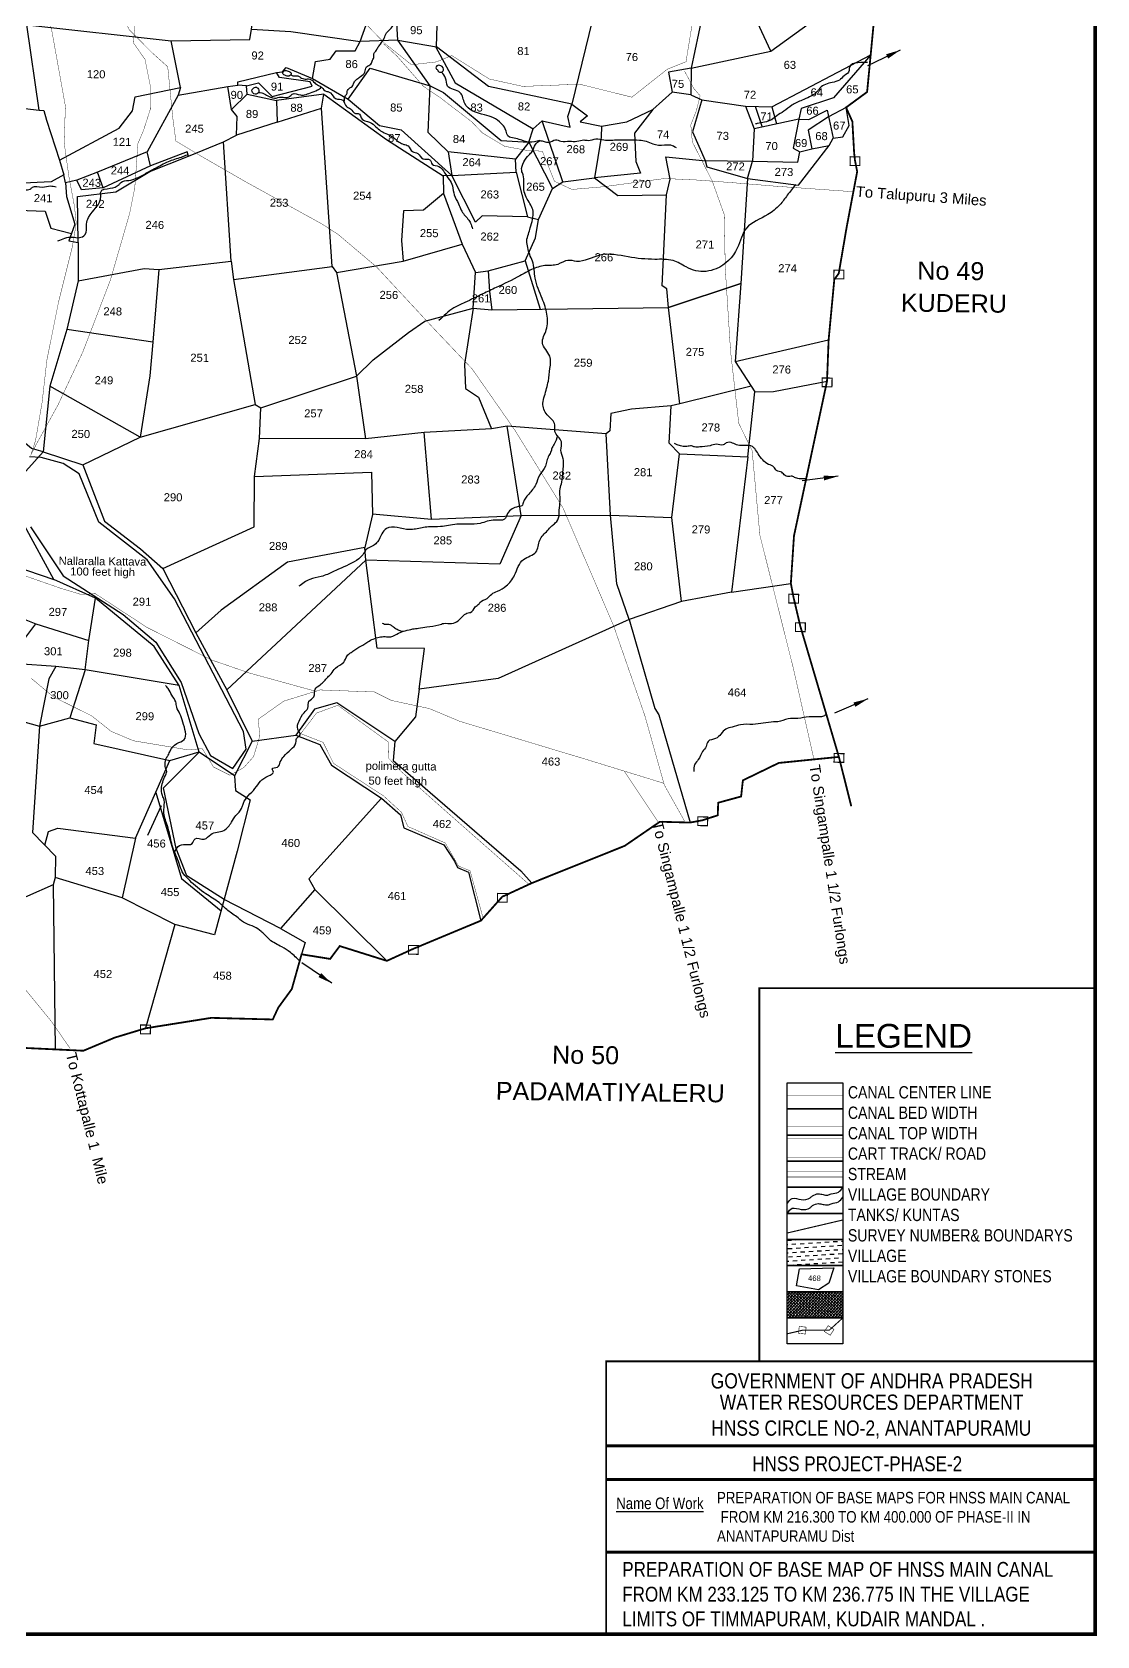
# Model space of a CAD drawing. Header units: feet. Extents: x 750329 to 765877, y 1623833 to 1630891.
# Drawn here: x 756297 to 759222, y 1623833 to 1628241 of the extents above; entities that cross this region are included whole.
import ezdxf
from ezdxf.enums import TextEntityAlignment as Align

# ---------------------------------------------------------------- set-up
doc = ezdxf.new("R2010")
doc.units = ezdxf.units.FT
doc.header["$LTSCALE"] = 15
doc.header["$MEASUREMENT"] = 0
doc.linetypes.add('ACAD_ISO02W100', pattern=[15, 12, -3])
doc.linetypes.add('HIDDEN2', pattern=[0.1875, 0.125, -0.0625])
for name, color, linetype in [('CANAL1', 7, 'Continuous'), ('CSMark', 72, 'Continuous'), ('FRAME 025', 7, 'Continuous'), ('Hills', 17, 'Continuous'), ('PAPER SIZE', 10, 'Continuous'), ('PLOT', 7, 'Continuous'), ('PLOT NO', 7, 'Continuous'), ('ROADS', 6, 'Continuous'), ('TABLE', 7, 'Continuous'), ('tank', 4, 'Continuous'), ('TANKS-STREAM', 4, 'Continuous'), ('TITLEBLOCK', 7, 'Continuous'), ('VILLAGE', 30, 'Continuous'), ('VILLAGE STONES', 240, 'Continuous')]:
    doc.layers.add(name, color=color, linetype=linetype)
doc.layers.add('VILLAGE BOUNDRY', color=5, linetype='HIDDEN2', lineweight=100)
doc.styles.add('A', font='arial.ttf')
doc.styles.add('ARIALN', font='ARIALN.TTF')
doc.styles.get("Standard").update_dxf_attribs({"font": 'arial.ttf'})
doc.linetypes.add('DOTS', pattern='A,1e-06,-3,["●",Standard,S=3,R=0,X=-1.25,Y=-1.25],-3', length=6.000001)
doc.dimstyles.get("Standard").update_dxf_attribs({"dimtxt": 0.18, "dimasz": 40, "dimexe": 0.18, "dimexo": 0.0625, "dimgap": 0.09, "dimtad": 0, "dimtih": 1, "dimtoh": 1, "dimdec": 4, "dimzin": 0, "dimdsep": 46, "dimtxsty": 'Standard', "dimcen": 0.09, "dimadec": 0, "dimazin": 0, "dimtfac": 1, "dimtdec": 4, "dimtofl": 0, "dimtmove": 0, "dimatfit": 3, "dimfxl": 1, "dimtolj": 1, "dimtzin": 0, "dimarcsym": 0})

msp = doc.modelspace()

# ---------------------------------------------------------------- hatches: boundary and pattern name
at = {"layer": 'tank'}
h = msp.add_hatch(dxfattribs=at)
h.set_pattern_fill('DASH', color=256, scale=91.128815, angle=3.5405, style=0)
h.set_pattern_definition([(3.5405362, (178408.843, 352073.971), (10.6659063, 12.07281434), [11.39110186, -11.39110186])])
h.paths.add_polyline_path([(758371, 1624922.8), (758524.1, 1624922.8), (758524.1, 1624851.1), (758371, 1624851.1)])
at = {"layer": 'VILLAGE', "linetype": 'Continuous'}
h = msp.add_hatch(dxfattribs=at)
h.set_pattern_fill('SACNCR', color=256, scale=61.208172, angle=1.5303, style=0)
h.set_pattern_definition([(46.53031993, (178408.8435, 352073.9706), (-4.164480836, 3.947758513), []), (46.53031993, (178412.8996, 352074.079), (-4.164480836, 3.947758513), [0, -5.738266106])])
h.paths.add_polyline_path([(758371, 1624779.3), (758524.1, 1624779.3), (758524.1, 1624707.6), (758371, 1624707.6)])

# ---------------------------------------------------------------- linework, layer by layer
at = {"layer": 'CANAL1', "color": 1, "linetype": 'HIDDEN2', "ltscale": 100, "const_width": 0.75}
msp.add_lwpolyline([(758371, 1625317.4), (758524.1, 1625317.4)], dxfattribs=at)
at = {"layer": 'CANAL1', "color": 5, "ltscale": 100, "const_width": 0.75}
for points in [[(758524.1, 1625256.9), (758371, 1625256.9)], [(758524.1, 1625234.4), (758371, 1625234.4)]]:
    msp.add_lwpolyline(points, dxfattribs=at)
at = {"layer": 'CANAL1', "color": 1, "ltscale": 100, "const_width": 0.75}
for points in [[(758524.1, 1625200.2), (758371, 1625200.2)], [(758524.1, 1625147.7), (758371, 1625147.7)]]:
    msp.add_lwpolyline(points, dxfattribs=at)
at = {"layer": 'CSMark', "color": 5, "const_width": 5}
msp.add_lwpolyline([(759216.9, 1624587.9), (758294.4, 1624587.9), (758294.4, 1625613.5), (759216.9, 1625613.5)], close=True, dxfattribs=at)
at = {"layer": 'FRAME 025', "lineweight": -3, "const_width": 8.16}
for points in [[(757873.4, 1624356.2), (759216.9, 1624356.2)], [(757873.4, 1624263.5), (759216.9, 1624263.5)], [(757873.4, 1624063.8), (759216.9, 1624063.8)]]:
    msp.add_lwpolyline(points, dxfattribs=at)
at = {"layer": 'Hills', "linetype": 'Continuous'}
for points in [[(756754.9, 1626313.6), (756787, 1626253.2), (756848, 1626217.1), (756884.9, 1626270.4), (756877.8, 1626318.7), (756687.9, 1626684), (756612.7, 1626790.9), (756480.4, 1626894.7), (756426, 1627027.3), (756381.9, 1627055.3), (756321.3, 1627071.8), (756289.5, 1627074)], [(756292.2, 1626881.2), (756381.8, 1626746.5), (756546.5, 1626640.7), (756637, 1626564.9), (756706.3, 1626453.9), (756754.9, 1626313.6)]]:
    msp.add_lwpolyline(points, dxfattribs=at)
at = {"layer": 'Hills', "color": 5, "linetype": 'Continuous', "const_width": 5}
msp.add_lwpolyline([(759216.9, 1623838.4), (757873.7, 1623838.4), (757873.7, 1624587.9), (759216.9, 1624587.9)], close=True, dxfattribs=at)
at = {"layer": 'PAPER SIZE', "color": 5, "const_width": 10}
msp.add_lwpolyline([(750333.9, 1630886.3), (759216.9, 1630886.3), (759216.9, 1623838.4), (750333.9, 1623838.4)], close=True, dxfattribs=at)
at = {"layer": 'PLOT'}
for points in [[(758107.3, 1628142.6), (758326.5, 1628189.1), (758228.3, 1628400.8)], [(758326.5, 1628189.1), (758471.5, 1628293.9), (758477.4, 1628427.1)], [(756899.1, 1628249), (757007.9, 1628243), (757197.8, 1628215.5), (757251.3, 1628363.6)], [(758157.4, 1628381.4), (758107.3, 1628142.6), (758044.6, 1628131), (758054.7, 1628076), (758002.1, 1628028.9)], [(755831.5, 1628083.9), (756316.3, 1628026.6), (756281.9, 1628261.5), (756166.9, 1628282.4), (756048.9, 1628300.6), (755852.5, 1628338)], [(756281.9, 1628261.5), (756678.6, 1628217.2), (756894.4, 1628220.8), (756899.1, 1628249), (756911.2, 1628335.5)], [(757301.4, 1628219), (757296.3, 1628312.3)], [(757844.5, 1628309.7), (757779.6, 1628042.9)], [(757301.4, 1628219), (757408, 1628201), (757409.9, 1628260.8)], [(756372, 1627889.6), (756535.6, 1627977.3), (756572.7, 1628025.1), (756579.7, 1628063.1), (756704.2, 1628088.8), (756678.6, 1628217.2)], [(756697.6, 1628067.6), (756834.7, 1628091.7), (756862.1, 1628095.1), (756861.6, 1628104.4), (756968.2, 1628130.3), (756984.2, 1628131.8), (756994.8, 1628144.1), (757067.3, 1628113.9), (757075.4, 1628160.9), (757115.8, 1628166.9), (757132, 1628189.6), (757184.1, 1628190), (757197.8, 1628215.5)], [(757165.3, 1628057.4), (757225.8, 1628141.9), (757390.6, 1628093.4), (757301.4, 1628219), (757197.8, 1628215.5)], [(757405.2, 1628201.5), (757459, 1628101.5), (757673.1, 1627975.6), (757698, 1627997.6), (757774.4, 1627979.9), (757768.4, 1628009.8), (757779.6, 1628042.9), (757550.5, 1628091.4), (757408, 1628201)], [(758256.6, 1628038.1), (758328.8, 1628036), (758600.4, 1628178.7)], [(758600.4, 1628178.7), (758600.4, 1628178.7), (758498.4, 1628060.6), (758409.5, 1628031.1), (758403.3, 1628001.7), (758280.6, 1627975.8)], [(756885.4, 1628093.5), (756918.5, 1628101.8), (756956.3, 1628064.3), (757066.4, 1628092.8), (757060.2, 1628104.8), (756976.7, 1628117), (756968.2, 1628130.3)], [(758107.3, 1628142.6), (758106.5, 1628069.3), (758054.7, 1628076)], [(756704.2, 1628088.8), (756697.6, 1628067.6), (756612.5, 1627912.2), (756476.4, 1627856.6), (756419.7, 1627834.6), (756388.8, 1627826.7), (756384.1, 1627849)], [(756726.4, 1627900.4), (756822.6, 1627939.4), (756858.5, 1627958.2), (756860, 1628009.4), (756844.1, 1628028.7), (756834.7, 1628091.7)], [(756844.1, 1628028.7), (756887.3, 1628071.2), (756885.4, 1628093.5), (756862.1, 1628095.1)], [(757067.3, 1628113.9), (757165.3, 1628057.4), (757250.7, 1627984.8), (757310.8, 1627973.1), (757449.6, 1627847.2), (757426, 1627846.7)], [(757661.7, 1627938.8), (757625, 1627892.5), (757439.3, 1627912.6), (757384.6, 1627965.4), (757390.6, 1628093.4)], [(757390.6, 1628093.4), (757426.9, 1628075.4), (757585.5, 1627943.8), (757661.7, 1627938.8), (757673.1, 1627975.6)], [(756843.5, 1627611.7), (756850.2, 1627561.4), (757121.4, 1627596.8), (757091.4, 1628032.4)], [(756887.3, 1628071.2), (756968.2, 1628053.2), (756969.9, 1627993.7), (756858.5, 1627958.2)], [(756969.9, 1627993.7), (757091.4, 1628032.4), (757097.9, 1628071.2), (756968.2, 1628053.2)], [(757097.9, 1628071.2), (757269.9, 1627946.4), (757426, 1627846.7), (757427.2, 1627797.6), (757478.6, 1627658.8), (757515.2, 1627580.6), (757549.2, 1627585.6), (757651.1, 1627612.9), (757679.3, 1627675.5), (757688.3, 1627726.6), (757726.6, 1627811.8), (757754.4, 1627829.6), (757841.8, 1627840.9), (757905.6, 1627792.7), (758039.3, 1627793.7), (758049.9, 1627837.5), (758037.9, 1627898.5), (758138.8, 1627888.3), (758275.8, 1627886.5), (758400.1, 1627884.3), (758405.5, 1627911.9), (758438.8, 1627920.5), (758486.2, 1627929.6), (758497.7, 1627949.6), (758524.1, 1627953.2), (758541.6, 1627984.7), (758532.8, 1628034.3)], [(757779.6, 1628042.9), (757822.4, 1628011.6), (757802.2, 1627994.9), (757860.7, 1627982.4), (757930.3, 1627994.9), (758002.1, 1628028.9), (757951.7, 1627964), (757955.1, 1627885.3), (757967.8, 1627853.8), (757841.8, 1627840.9)], [(758106.5, 1628069.3), (758136.8, 1628055), (758111.3, 1627967.1), (758145.5, 1627888.2)], [(758136.8, 1628055), (758256.6, 1628038.1), (758280.6, 1627975.8), (758275.8, 1627886.5)], [(758283.1, 1628037.4), (758302.2, 1627980.3)], [(758328.8, 1628036), (758341.9, 1627988.8)], [(758532.8, 1628034.3), (758484.8, 1628008.6), (758428.8, 1627971.5), (758438.5, 1627920.5)], [(756316.3, 1628026.6), (756329.2, 1628026.1), (756336.5, 1627999), (756372, 1627889.6), (756384.1, 1627849), (756348.8, 1627829.9), (756253.6, 1627825.7), (756244.7, 1627853.5), (755850.3, 1627829.8)], [(757754.4, 1627829.6), (757698, 1627997.6)], [(758403.3, 1628001.7), (758387, 1627922), (758405.5, 1627911.9)], [(758403.3, 1628001.7), (758430.5, 1628001.2), (758480.9, 1628026.5), (758497.7, 1627949.6)], [(757860.7, 1627982.4), (757860.2, 1627953), (757841.8, 1627840.9)], [(756423.5, 1627663.3), (756421.5, 1627789.8), (756526.8, 1627802.4), (756619.9, 1627858.1), (756726.4, 1627900.4), (756722.5, 1627912.1), (756622.1, 1627873.8), (756612.5, 1627912.2)], [(756423.4, 1627557.4), (756604.7, 1627591.6), (756645.1, 1627588.5), (756843.5, 1627611.7), (756822.6, 1627939.4)], [(757439.3, 1627912.6), (757449.6, 1627847.2), (757626.4, 1627856.1), (757625, 1627892.5)], [(757661.7, 1627938.8), (757726.6, 1627811.8)], [(758262.2, 1627839.2), (758401.7, 1627821.1), (758486.2, 1627929.6)], [(756622.1, 1627873.8), (756491.6, 1627813.2), (756476.4, 1627856.6)], [(757626.4, 1627856.1), (757657.9, 1627733.3), (757532.7, 1627736.1), (757515.2, 1627718.8), (757449.6, 1627847.2)], [(758145.5, 1627888.2), (758150.4, 1627871.3), (758262.3, 1627839.1), (758275.8, 1627886.5)], [(756388.8, 1627826.7), (756391, 1627789.4), (756413.9, 1627713.2), (756404.5, 1627688.1)], [(756491.6, 1627813.2), (756432.7, 1627808.3), (756419.7, 1627834.6)], [(758262.3, 1627839.1), (758243.3, 1627550.7), (758228.4, 1627336.4), (758484.9, 1627396)], [(757427.2, 1627797.6), (757372, 1627752), (757316.9, 1627750), (757311.7, 1627668.2), (757316.2, 1627612.1)], [(758243.3, 1627550.7), (758045.4, 1627484.1), (758040.1, 1627536), (758028, 1627544.1), (758039.3, 1627793.7)], [(756258.5, 1627752), (756332.6, 1627749.1), (756348.1, 1627702.3), (756404.5, 1627688.1), (756397.3, 1627668.1), (756423.5, 1627663.3), (756423.4, 1627557.4), (756392.2, 1627424.3), (756345.2, 1627268.3), (756327.4, 1627087.4)], [(757657.9, 1627733.3), (757688.3, 1627726.6)], [(755186.2, 1627484.9), (755212.6, 1627466.9), (755254.8, 1627493.2), (755542.2, 1627394), (755588, 1627402.4), (755690.9, 1627323.7), (755873.9, 1627230.3), (756054.3, 1627071.6), (756223.7, 1626972.4), (756327.4, 1627087.4), (756295.5, 1627097), (756099, 1627259), (755823, 1627453.7), (755488.9, 1627538), (755351.8, 1627641)], [(757121.4, 1627596.8), (757133.1, 1627580.9), (757316.2, 1627612.1), (757478.6, 1627658.8)], [(757651.1, 1627612.9), (757692.3, 1627479.9)], [(756645.1, 1627588.5), (756628.3, 1627388.8), (756620.2, 1627296.7), (756593.4, 1627128.1), (756345.2, 1627268.3)], [(756436.4, 1627052.2), (756593.4, 1627128.1), (756909.7, 1627218.3), (756924.9, 1627208.8), (757188.1, 1627295.7), (757233.8, 1627340.7), (757331.1, 1627415.7), (757375.3, 1627446.9), (757508, 1627483), (757515.2, 1627580.6)], [(756850.2, 1627561.4), (756909.7, 1627218.3)], [(757133.1, 1627580.9), (757188.1, 1627295.7)], [(757549.2, 1627585.6), (757553.6, 1627528.5), (757559.6, 1627478.3)], [(758272.3, 1627268.6), (758076.4, 1627219.5), (758045.4, 1627484.1), (758243.3, 1627550.7)], [(757508, 1627483), (757485, 1627329), (757487.3, 1627261.5), (757522.9, 1627237.6), (757558.4, 1627151.4)], [(757508, 1627483), (757559.6, 1627478.3), (758045.4, 1627484.1)], [(756628.3, 1627388.8), (756392.2, 1627424.3)], [(758228.4, 1627336.4), (758272.3, 1627268.6), (758281.8, 1627252.9), (758333.7, 1627253.4), (758480.4, 1627281.6)], [(757188.1, 1627295.7), (757212.8, 1627123.8)], [(758075.6, 1627082.5), (758263.2, 1627074.1), (758281.8, 1627252.9)], [(758076.4, 1627219.5), (758051.9, 1627214), (757943.2, 1627204.9), (757886.2, 1627193.3), (757883.6, 1627145.5), (757874, 1627137.5), (757602.1, 1627158.5), (757558.4, 1627151.4), (757373.8, 1627140.7), (757212.8, 1627123.8), (756921.7, 1627124.8), (756924.9, 1627208.8)], [(757885.3, 1626913.6), (758054.1, 1626907.6), (758075.6, 1627082.5), (758046.5, 1627111.8), (758051.9, 1627214)], [(757394.2, 1626902.7), (757640.2, 1626913.1), (757602.1, 1627158.5)], [(756656, 1626766.8), (756906.9, 1626881.7), (756907.5, 1627020.4), (756921.7, 1627124.8)], [(757231.8, 1626916.9), (757394.2, 1626902.7), (757373.8, 1627140.7)], [(757640.2, 1626913.1), (757885.3, 1626913.6), (757874, 1627137.5)], [(756327.4, 1627087.4), (756436.4, 1627052.2), (756495.9, 1626897.4), (756594.2, 1626821.4), (756656, 1626766.8), (756746.4, 1626590.4), (756831.3, 1626434), (756901.5, 1626292.5), (756852.8, 1626197.7), (756755.5, 1626262.7), (756700.8, 1626445.8), (756632.4, 1626553), (756470.6, 1626686), (756356.4, 1626737.1), (756276.3, 1626883.5), (756200.9, 1626891.8), (756223.7, 1626972.4)], [(758263.2, 1627074.1), (758218.1, 1626701.8), (758381.1, 1626726.1)], [(756907.5, 1627020.4), (757229.2, 1627032), (757231.6, 1626915.9), (757210.8, 1626824.6), (756998.4, 1626784.2), (756816.4, 1626652.7), (756746.4, 1626590.4)], [(757640.2, 1626913.1), (757581.9, 1626778.6), (757213.6, 1626790.3), (757210.8, 1626824.6)], [(758080.9, 1626676.2), (757936.9, 1626627), (757903.4, 1626724.7), (757885.3, 1626913.6)], [(758218.1, 1626701.8), (758080.9, 1626676.2), (758054.1, 1626907.6)], [(756068.6, 1626713.2), (756220.7, 1626725.5), (756243, 1626774), (756284, 1626761.8), (756356.4, 1626737.1)], [(757213.6, 1626790.3), (756831.3, 1626434)], [(757936.9, 1626627), (757576.6, 1626465), (757360.3, 1626435.7), (757375, 1626547), (757244.6, 1626548.6), (757213.6, 1626790.3)], [(756242.9, 1626716.3), (756246.7, 1626668.1), (756265.8, 1626631.4), (756307.1, 1626614.6), (756452.6, 1626569.3), (756470.6, 1626686)], [(757936.9, 1626627), (758007.2, 1626382.6), (758018.8, 1626364.7), (758104.2, 1626068.8)], [(756442.6, 1626488.8), (756362, 1626498), (756256.8, 1626505.1), (756266, 1626560.5), (756307.1, 1626614.6)], [(756700.8, 1626445.8), (756442.6, 1626488.8), (756452.6, 1626569.3)], [(756362, 1626498), (756342.3, 1626463.8), (756316.6, 1626333.6)], [(756442.6, 1626488.8), (756400.6, 1626356.4)], [(757360.3, 1626435.7), (757349.5, 1626359.4), (757292.9, 1626291.4), (757133.8, 1626397.6), (757072.9, 1626380.1), (757021.4, 1626308.6)], [(756152.7, 1626400.1), (756151.4, 1626369.4), (756191.8, 1626368.4), (756316.6, 1626333.6), (756400.6, 1626356.4), (756472.7, 1626337.2), (756466.6, 1626285.9), (756675.1, 1626239.5), (756755.3, 1626263.5)], [(756316.6, 1626333.6), (756297.6, 1626041.9), (756361, 1625976.6), (756360.4, 1625918.1), (756354.2, 1625897.3), (756360, 1625445.4)], [(756901.5, 1626292.5), (757021.4, 1626308.6), (757086.9, 1626283.2), (757119.3, 1626226.4), (757256.1, 1626135.8), (757309.1, 1626090), (757318.1, 1626053.9), (757428.2, 1626008), (757456.8, 1625962.9), (757464.9, 1625944.9), (757495.2, 1625932.9), (757529.6, 1625799.2)], [(757292.9, 1626291.4), (757288.8, 1626239.4), (757532.5, 1626028.9), (757639.4, 1625936.5), (757669.5, 1625902.5)], [(756581.2, 1626026.4), (756675.1, 1626239.5)], [(756979.1, 1625777.3), (756824.3, 1625857.4), (756721.8, 1625922.5), (756692.5, 1625997.1), (756657.7, 1626164.1), (756755.5, 1626262.7)], [(756852.8, 1626197.7), (756855.5, 1626157.4), (756896, 1626130.9), (756860.1, 1625990.3), (756798.2, 1625760.3), (756688.9, 1625788.8), (756544.1, 1625862.3), (756360.4, 1625918.1)], [(756636.3, 1626151.5), (756706.9, 1625915), (756816, 1625826.6)], [(756614.6, 1626034), (756652.2, 1626115.7)], [(757256.1, 1626135.8), (757057, 1625913.9), (757073.5, 1625885.1), (757271.3, 1625688.7)], [(756332, 1626006.4), (756341.9, 1626044.1), (756367.6, 1626053.6), (756581.2, 1626026.4), (756544.1, 1625862.3)], [(756354.2, 1625897.3), (756071.6, 1625772.9), (755929.6, 1625736), (755829.9, 1625672.5), (755646.7, 1625570.6)], [(757073.5, 1625885.1), (756979.1, 1625777.3), (757046.4, 1625739), (757036.9, 1625706.7)], [(756688.9, 1625788.8), (756608, 1625503.3)]]:
    msp.add_lwpolyline(points, dxfattribs=at)
at = {"layer": 'PLOT NO'}
for points in [[(758371, 1625353.3), (758524.1, 1625353.3), (758524.1, 1625281.6), (758371, 1625281.6)], [(758371, 1625281.6), (758524.1, 1625281.6), (758524.1, 1625209.8), (758371, 1625209.8)], [(758371, 1625209.8), (758524.1, 1625209.8), (758524.1, 1625138.1), (758371, 1625138.1)], [(758371, 1625138.1), (758524.1, 1625138.1), (758524.1, 1625066.3), (758371, 1625066.3)], [(758371, 1625066.3), (758524.1, 1625066.3), (758524.1, 1624994.6), (758371, 1624994.6)], [(758371, 1624994.6), (758524.1, 1624994.6), (758524.1, 1624922.8), (758371, 1624922.8)], [(758371, 1624922.8), (758524.1, 1624922.8), (758524.1, 1624851.1), (758371, 1624851.1)], [(758371, 1624851.1), (758524.1, 1624851.1), (758524.1, 1624779.3), (758371, 1624779.3)], [(758371, 1624779.3), (758524.1, 1624779.3), (758524.1, 1624707.6), (758371, 1624707.6)], [(758371, 1624707.6), (758524.1, 1624707.6), (758524.1, 1624635.8), (758371, 1624635.8)]]:
    msp.add_lwpolyline(points, close=True, dxfattribs=at)
msp.add_lwpolyline([(758396.7, 1624795.3), (758404.5, 1624842.6), (758499, 1624844.7), (758485.3, 1624803.3), (758456.8, 1624784.3), (758396.7, 1624795.3)], dxfattribs=at)
at = {"layer": 'PLOT NO', "color": 4}
for points in [[(758371, 1625021.9), (758385.1, 1625035.4), (758409.7, 1625032.6), (758433.7, 1625037.2), (758440.7, 1625042.9), (758456.9, 1625048.4), (758469.7, 1625046.3), (758482.3, 1625045), (758491.8, 1625048), (758511.6, 1625053.3), (758524.1, 1625066.3)], [(758371, 1624995.1), (758385.1, 1625008.6), (758409.7, 1625005.7), (758433.7, 1625010.3), (758440.7, 1625016), (758456.9, 1625021.5), (758469.7, 1625019.4), (758482.3, 1625018.1), (758491.8, 1625021.1), (758511.6, 1625026.5), (758524.1, 1625039.5)]]:
    msp.add_spline(points, degree=3, dxfattribs=at)
at = {"layer": 'ROADS', "linetype": 'HIDDEN2', "ltscale": 10, "const_width": 1}
for points in [[(756451.5, 1628495), (756563.3, 1628248.1), (756626.9, 1628184.1), (756669.3, 1628146.1), (756683.1, 1628005.8), (756691.7, 1627942), (756756.7, 1627902.9), (756881, 1627831.3), (757094.3, 1627713.2), (757137, 1627685.6), (757242.7, 1627596.2), (757401.7, 1627425), (757505.6, 1627315.6), (757623.4, 1627146.6), (757755.4, 1626933.1), (757893.1, 1626612.5), (757979.8, 1626363.3), (758033.5, 1626172.1), (758090.8, 1626069.8)], [(757205.9, 1628271.7), (757265.6, 1628210.2), (757339, 1628151.6), (757407.3, 1628159.5), (757449.5, 1628176.9), (757552.7, 1628112.5), (757644.9, 1628092.1), (757800.9, 1628098.2), (757944.4, 1628062.5), (758041.6, 1628139.3), (758093.1, 1628160), (758124.2, 1628350.2)], [(756401.4, 1625447.5), (756350.3, 1625521.6), (756234.9, 1625662.8), (756148.8, 1625742.9), (756073.8, 1625854.7), (756035, 1625919.2), (756023.7, 1626133.2), (756032.9, 1626307.1), (756022.3, 1626364.7), (755987.1, 1626447.8), (755989, 1626506.3), (755988.9, 1626556), (756017.2, 1626612.1), (756032.5, 1626629)], [(758032.1, 1626176.8), (757818.9, 1626242.5), (757471.4, 1626347.2), (757388.1, 1626382.1), (757283.3, 1626404.6), (757237.1, 1626427.7), (757087.7, 1626433.4), (756987.9, 1626402.5), (756918.2, 1626353.1), (756922, 1626305.9), (756905.1, 1626250.2), (756878.6, 1626220.3), (756840.3, 1626199), (756795.1, 1626221.6), (756764.4, 1626271.8), (756725.7, 1626268.5), (756575.1, 1626293.6), (756513.8, 1626319.6), (756460.3, 1626362.2), (756355, 1626414.4), (756294.4, 1626465.2)], [(757924.1, 1626209.5), (758017.9, 1626068.8)], [(758371, 1625109.7), (758524.1, 1625109.7)]]:
    msp.add_lwpolyline(points, dxfattribs=at)
at = {"layer": 'ROADS', "linetype": 'DOTS', "ltscale": 0.3, "const_width": 1}
for points in [[(756323.6, 1628369.9), (756351.5, 1628241.5), (756388.2, 1628037.6), (756384.7, 1627938.1), (756397.8, 1627844.3), (756413, 1627762.9), (756418, 1627716.5), (756407.6, 1627652.7), (756369.4, 1627500), (756337.3, 1627339.7), (756324.2, 1627223.6), (756306.3, 1627119.5), (756293.5, 1627079.5), (756306.7, 1627105.6), (756367.8, 1627216.6), (756436, 1627362.1), (756511.6, 1627559.4), (756564.6, 1627742.5), (756578.8, 1627813.9), (756587.5, 1627935.4), (756602.4, 1627969.9), (756621.5, 1628029.5), (756622.2, 1628089.6), (756606.9, 1628166.3), (756575.5, 1628211.3), (756578.9, 1628270.2)], [(758552.2, 1627802.7), (758338.8, 1627817.9), (758226.3, 1627827.1), (758121.7, 1627834.9), (758034.7, 1627839), (757866.7, 1627816.4), (757779.6, 1627808.9), (757731.7, 1627831.3), (757698.5, 1627914), (757655.3, 1627916.4), (757595.2, 1627927.4), (757534.1, 1627963.9), (757504, 1627995.3), (757415.6, 1628062.8), (757371.5, 1628092.5), (757299.3, 1628175.1), (757262.6, 1628209)], [(758444.6, 1626242.3), (758387.4, 1626495.1), (758296.1, 1626858.2), (758274.7, 1627091), (758238, 1627166), (758215.5, 1627363.5), (758200.9, 1627592.3), (758198.2, 1627739.8), (758164.9, 1627832.5), (758110.5, 1627939.3), (758106.2, 1627986.2), (758121.7, 1628025.9), (758131.9, 1628066.2), (758114.6, 1628086.3), (758089.1, 1628134.2)], [(756044, 1626734.5), (756065.4, 1626744.9), (756160.1, 1626756.4), (756251.7, 1626755.9), (756375.8, 1626712.5), (756428.2, 1626696.7), (756472.7, 1626697.2)], [(757077.3, 1626429.3), (756894.8, 1626479.5), (756789.2, 1626515.9), (756612, 1626605.4), (756468.5, 1626699.2)], [(757661.5, 1625899.2), (757432.2, 1626101.1), (757309.7, 1626210.1), (757275.6, 1626246.2), (757274.9, 1626290.5), (757136.5, 1626391.2), (757078.2, 1626369.9), (757034.7, 1626313.2), (757096.2, 1626289.2), (757124.6, 1626231.6), (757262.4, 1626141.9), (757311.5, 1626096.9), (757329, 1626058.1), (757431.8, 1626012.6), (757468.1, 1625949.2), (757499.9, 1625936.4), (757535.1, 1625808)], [(758371, 1625094.7), (758524.1, 1625094.7)]]:
    msp.add_lwpolyline(points, dxfattribs=at)
at = {"layer": 'TANKS-STREAM'}
for points in [[(757154.3, 1628050.4), (757154.7, 1628055.7), (757155.9, 1628063.6), (757158.9, 1628068.3), (757161.3, 1628071.7), (757162.9, 1628080.8), (757167, 1628085.5), (757177.7, 1628095), (757182.2, 1628104.3), (757189.1, 1628111.6), (757199.1, 1628119.4), (757210.7, 1628131.6), (757215.3, 1628145.5), (757227.4, 1628153.3), (757231.7, 1628164.1), (757235.9, 1628173.1), (757235.4, 1628181.9), (757241, 1628189.2), (757246.1, 1628198.2), (757253.9, 1628208.6), (757264, 1628224.9), (757270.1, 1628238.9), (757280.2, 1628249), (757291.2, 1628262.4), (757297.7, 1628268.2), (757305.2, 1628275.4), (757310.6, 1628288.8), (757314.2, 1628295.8), (757318.4, 1628302.8), (757317.7, 1628315.7), (757305.7, 1628324.1), (757299.6, 1628330.6), (757287.4, 1628343.6), (757284.5, 1628347.1), (757276.5, 1628361.3), (757270.2, 1628375.1), (757265.6, 1628389.5), (757265.8, 1628400.4), (757268.3, 1628418.8), (757274.7, 1628437.5), (757271.2, 1628462.2), (757271.4, 1628476.1), (757268.6, 1628487.7), (757266.4, 1628498.6), (757252.9, 1628501.1), (757240, 1628502.5), (757235.1, 1628504.9), (757216.5, 1628499.5), (757205.2, 1628495.7), (757200.6, 1628493.1), (757189, 1628494.2), (757183.8, 1628500.8), (757183.9, 1628510.1), (757181.7, 1628518), (757176.2, 1628531), (757173.4, 1628540.6), (757182.7, 1628546.4), (757201.2, 1628548.2), (757209.8, 1628549.1)], [(756986.4, 1628131.7), (756989.2, 1628134.9), (756994.2, 1628135.8), (756999.8, 1628133.9), (757008.5, 1628128.8), (757008.6, 1628126.1), (757006.4, 1628122.7), (757001.7, 1628120.4), (756997.1, 1628120.4), (756988.4, 1628124.3), (756985.2, 1628127.8), (756986.2, 1628131.4)], [(757007, 1628124.2), (757015.4, 1628121.2), (757027, 1628121), (757033.7, 1628116.9), (757047.1, 1628112.4), (757059.3, 1628112.3), (757073.2, 1628101.6), (757083.4, 1628094.8), (757091.7, 1628089.8), (757106.2, 1628078.1), (757111.3, 1628077.5), (757130.5, 1628058.6), (757150.4, 1628054.5), (757160.1, 1628036.7), (757171.7, 1628030.1), (757184.9, 1628017.9), (757192.3, 1628017.8), (757203.7, 1628001.7), (757218.4, 1627995.5), (757237.7, 1627984.5), (757250.9, 1627972.3), (757264.2, 1627964.8), (757282.3, 1627956.4), (757305.5, 1627938.6), (757317.9, 1627932.9), (757329.6, 1627928.4), (757341.9, 1627912.8), (757356.1, 1627907.9), (757370.6, 1627893), (757389.6, 1627890.7), (757395.5, 1627878.5), (757414, 1627872.3), (757429.8, 1627854.4), (757451.5, 1627818.5), (757456.4, 1627793.9), (757468.3, 1627769.6), (757475.4, 1627752.2), (757494.1, 1627727.4), (757501.3, 1627716.6), (757506.3, 1627700.6)], [(757421.3, 1628130.9), (757427.1, 1628136.7), (757419.8, 1628148.8), (757409, 1628148.5), (757405.6, 1628143.2), (757411.3, 1628136.4), (757412.1, 1628134), (757422.5, 1628131.3)], [(757691.1, 1627943.3), (757662.3, 1627938.6), (757635, 1627946.4), (757616.4, 1627950.8), (757608.1, 1627952.5), (757596.7, 1627975.5), (757585.7, 1627990.1), (757563.8, 1628006.1), (757539.4, 1628013.9), (757485.1, 1628045.3), (757473, 1628074.9), (757437.9, 1628093.2), (757432.7, 1628115), (757421.3, 1628130.9)], [(756900.5, 1628080.1), (756903.6, 1628086.8), (756913.2, 1628089.7), (756919.3, 1628082.4), (756918.5, 1628074.6), (756905.9, 1628071.9), (756900.5, 1628080.2)], [(756919.8, 1628075.5), (756927.4, 1628074.6), (756940.7, 1628068), (756962.8, 1628059.7), (756981.2, 1628062.9), (757002.6, 1628063.5), (757011.5, 1628071), (757033.6, 1628068.5), (757045.4, 1628068.7), (757061.2, 1628074.6), (757080.8, 1628082.4), (757091.2, 1628089.6)], [(757691.8, 1627943.3), (757703.4, 1627940.6), (757715.4, 1627938.4), (757735, 1627945.4), (757749.5, 1627941.5), (757773.1, 1627941.5), (757793.5, 1627941.3), (757812.4, 1627944.9), (757824.9, 1627943.8), (757845.5, 1627947.9), (757866.9, 1627945.3), (757907, 1627945.3), (757932.6, 1627945), (757965.6, 1627944.6), (757983.8, 1627941.7), (758001.9, 1627934), (758034, 1627931.3), (758050.7, 1627931.1), (758066, 1627924.4)], [(756367.8, 1627667.5), (756406.4, 1627678.1), (756426.7, 1627676.5), (756441.8, 1627684.3), (756446.5, 1627713.8), (756451.6, 1627731.8), (756485.5, 1627790.8), (756485.2, 1627801.8), (756511.4, 1627812.3), (756535.6, 1627822.5), (756540.9, 1627828.4), (756562, 1627833.7), (756584.5, 1627840.5), (756613, 1627855.2), (756633.1, 1627866.1), (756671.3, 1627885.8), (756706.7, 1627898), (756723.3, 1627904.5)], [(756688.1, 1625987.3), (756694.2, 1625998.9), (756712.2, 1626008.7), (756736.2, 1626011.2), (756744.3, 1626024.3), (756769.5, 1626023), (756787.6, 1626036.2), (756823.1, 1626047.3), (756844.6, 1626069.8), (756856.7, 1626088.6), (756872.4, 1626107.8), (756875.2, 1626116.7), (756886, 1626137.2), (756904.7, 1626157.4), (756920.4, 1626177.9), (756939, 1626193.8), (756959.1, 1626210.5), (756956.5, 1626216.2), (756970.5, 1626221.3), (756978.6, 1626235.3), (756988.5, 1626250.7), (757007.7, 1626269.9), (757021.6, 1626288.2), (757023.2, 1626300.1), (757032.8, 1626309.5), (757026.4, 1626325.4), (757030.1, 1626347.2), (757043.8, 1626370.8), (757054.3, 1626383), (757057.3, 1626402.3), (757070.9, 1626414.5), (757074.3, 1626435.9), (757088.1, 1626447.5), (757109.1, 1626468.8), (757118, 1626477.5), (757130.2, 1626493.3), (757152.8, 1626509.7), (757161.9, 1626526.7), (757173, 1626536.1), (757183.4, 1626543.8), (757194.1, 1626551.2), (757208.4, 1626558.4), (757218.8, 1626565.4), (757250.2, 1626578.2), (757266.3, 1626579.8), (757281.9, 1626579.6), (757303.7, 1626589.3), (757321.9, 1626595.8), (757342.5, 1626600.9), (757358.2, 1626602.9), (757381.3, 1626606.9), (757414.1, 1626612.2), (757428, 1626616.3), (757449.3, 1626616), (757467, 1626623.5), (757481.7, 1626637.6), (757495, 1626645.6), (757501, 1626646.2), (757514, 1626661.3), (757524.7, 1626670.4), (757526.9, 1626674), (757546.6, 1626684.7), (757559.2, 1626697), (757575.2, 1626705), (757599.2, 1626719.3), (757621.9, 1626748.6), (757647, 1626792.3), (757680.9, 1626812.3), (757691.5, 1626844.9), (757712.3, 1626871.2), (757724.7, 1626884.4), (757734, 1626892.4), (757744.5, 1626911.7), (757744.6, 1626920.9), (757746.9, 1626946.4), (757747.1, 1626963.8), (757747.4, 1626986.3), (757751.7, 1627004.6), (757755.1, 1627033.2), (757755.5, 1627068.9), (757749.6, 1627092.5), (757750.9, 1627115), (757732.8, 1627143.8), (757733, 1627162.2), (757711.8, 1627189.5), (757699.9, 1627221.3), (757704.2, 1627241.6), (757714.9, 1627282.4), (757719.4, 1627317.1), (757718.7, 1627350.8), (757698.7, 1627386.8), (757709.3, 1627423), (757710.8, 1627465.9), (757706, 1627487.4), (757698, 1627509), (757678.9, 1627564.8), (757671.2, 1627611.8), (757663.6, 1627629.7), (757658.5, 1627649.3), (757655.5, 1627667.9), (757660.3, 1627686.4), (757665.1, 1627703.4), (757672.9, 1627749.2), (757657, 1627782.4), (757648.7, 1627802.8), (757645.6, 1627849.3), (757641.7, 1627860.6), (757647.7, 1627884.6), (757661.2, 1627903.5), (757670.3, 1627913.3), (757679.7, 1627932.9), (757691.6, 1627943.2)], [(755915.8, 1627765.1), (755928.3, 1627767.3), (755942.9, 1627769.7), (755960.7, 1627764.3), (755968.3, 1627772.5), (755989, 1627764.9), (756002.6, 1627768.6), (756018.6, 1627764), (756039.9, 1627765.7), (756055, 1627762.2), (756071.6, 1627767.3), (756094.7, 1627767.4), (756111, 1627772.6), (756130.9, 1627782.4), (756151.2, 1627780.9), (756170.8, 1627787.2), (756189.4, 1627784.5), (756210.4, 1627793.2), (756232.3, 1627795.7), (756238, 1627804.1), (756262.4, 1627802.1), (756276.4, 1627807.6), (756291.3, 1627809.5), (756297.4, 1627814.9), (756324.5, 1627815.3), (756347.2, 1627818.6), (756362.9, 1627815.7)], [(758393.5, 1627822.5), (758371.4, 1627792.9), (758350.6, 1627766.7), (758317.7, 1627739.6), (758258.8, 1627702.5), (758233.8, 1627647.3), (758176.3, 1627591), (758120.3, 1627585.3), (758093.5, 1627596.1), (758057.5, 1627613.3), (758007.1, 1627616.8), (757934.2, 1627623.5), (757856, 1627628.2), (757792.3, 1627611.3), (757768.7, 1627614), (757740.8, 1627603), (757705.4, 1627599.6), (757668.7, 1627588.7), (757637, 1627571.8), (757571.3, 1627539.3), (757534.9, 1627522), (757485.4, 1627498.2), (757455, 1627483.4), (757414.4, 1627448.6)], [(757740.5, 1627131.8), (757730.5, 1627108.5), (757725.8, 1627100), (757722.3, 1627089.8), (757716.4, 1627077.3), (757710.5, 1627063.1), (757706.9, 1627048.3), (757691.2, 1627024.4), (757680.1, 1626997.7), (757660.9, 1626971.7), (757645.8, 1626947.8), (757644, 1626941.6), (757632.5, 1626937.1), (757603.1, 1626918.3), (757594.3, 1626902.4), (757568.6, 1626900.4), (757527.3, 1626891.2), (757494.1, 1626888.7), (757463.2, 1626888.5), (757418.5, 1626882.1), (757385.4, 1626881.4), (757350.4, 1626875.5), (757333.2, 1626873.9), (757270.1, 1626876.9), (757257.3, 1626862.8), (757245.6, 1626840.1), (757234.6, 1626830.5), (757213.9, 1626818.2), (757205.2, 1626804.6), (757194.2, 1626793.8), (757138.3, 1626765.2), (757107.9, 1626751), (757090.5, 1626744.8), (757059.3, 1626736.9), (757029.8, 1626718.1)], [(758421.8, 1627014), (758407.6, 1627013.5), (758393.8, 1627016.3), (758384.6, 1627020.7), (758372.3, 1627019.8), (758365.4, 1627022.5), (758356, 1627031.5), (758341.8, 1627036.4), (758334.6, 1627045.7), (758320, 1627053.3), (758291.4, 1627082.3), (758281.8, 1627096.5), (758275.3, 1627102.7), (758256.6, 1627105.4), (758235.2, 1627106), (758221.2, 1627112), (758203.5, 1627112.2), (758195.5, 1627107.2), (758176.3, 1627108.5), (758159.3, 1627104.7), (758130.6, 1627101.1), (758116.5, 1627101.2), (758108.6, 1627104.2), (758095.2, 1627102.2), (758081.5, 1627103.4), (758068.9, 1627106.8), (758061.3, 1627110.5)], [(757314.8, 1626593.5), (757307.9, 1626595.4), (757296.7, 1626600.7), (757287.3, 1626607.5), (757280, 1626612.1), (757265.2, 1626613.6), (757259.2, 1626616.1)], [(757032.5, 1625687.7), (757006.2, 1625711.7), (756982.7, 1625727.2), (756949.1, 1625747.3), (756934.6, 1625762.1), (756925.7, 1625769.5), (756907.2, 1625782.1), (756882.5, 1625791.9), (756862.4, 1625806.8), (756834.4, 1625827.4), (756810.3, 1625848.8), (756773.9, 1625872.9), (756729.7, 1625909.4), (756712.5, 1625928.2), (756694.3, 1625973.7), (756685, 1625995.2), (756674.2, 1626039.3), (756666, 1626067), (756658.5, 1626103.9), (756659.4, 1626130.9), (756655, 1626142.8), (756652.5, 1626165.9), (756664.7, 1626203.2), (756666.5, 1626209.4), (756662.1, 1626223), (756662.2, 1626230.3), (756665.2, 1626245.5), (756670.9, 1626254.4), (756676.2, 1626266.2), (756693.9, 1626285.7), (756714.3, 1626296.7), (756710.9, 1626344.4), (756702.7, 1626368.1), (756693.9, 1626386.3), (756691.2, 1626400.9), (756680.7, 1626419.1), (756670.8, 1626437.2), (756663, 1626445.7)], [(758477.9, 1626365.8), (758468, 1626360), (758455.5, 1626359.1), (758431.2, 1626359.4), (758400.6, 1626355.2), (758373.6, 1626354.1), (758345.3, 1626345.9), (758333.7, 1626345.4), (758277.1, 1626338.8), (758242.9, 1626337.6), (758219.8, 1626330.9), (758202.4, 1626325.6), (758174.3, 1626299.6), (758153.5, 1626291.9), (758148.4, 1626277.5), (758138.7, 1626264.2), (758126.7, 1626241.7), (758117.3, 1626229), (758114.9, 1626219.8), (758114.8, 1626209.2)]]:
    msp.add_spline(points, degree=3, dxfattribs=at)
at = {"layer": 'TANKS-STREAM', "linetype": 'Continuous'}
msp.add_spline([(758591.2, 1628158.2), (758541.6, 1628140.9), (758541.6, 1628135.9), (758527.6, 1628121.1), (758514.3, 1628109.5), (758494.5, 1628102.9), (758461.5, 1628088), (758456.5, 1628081.4), (758432.6, 1628063.3), (758411.9, 1628054.2), (758383.8, 1628040.2), (758361.5, 1628023.7), (758342.5, 1628011.3), (758327.7, 1628000.6), (758288.8, 1627989.9), (758283.9, 1627989)], degree=3, dxfattribs=at)
at = {"layer": 'VILLAGE BOUNDRY', "lineweight": -2, "ltscale": 13, "const_width": 4.96}
for points in [[(756248.9, 1625450.7), (756360, 1625445.4), (756437.6, 1625441.7), (756523.5, 1625477.7), (756608, 1625503.3), (756789, 1625532.1), (756957.8, 1625527.6), (756973, 1625560.3), (757010.1, 1625611.1), (757036.9, 1625706.7), (757115.5, 1625694.1), (757141.9, 1625729.4), (757271.3, 1625688.7), (757343.8, 1625721.8), (757529.6, 1625799.2), (757588.3, 1625865), (757669.5, 1625902.5), (757924.8, 1626004.9), (758021.3, 1626071.1), (758104.2, 1626068.8), (758138.7, 1626075.2), (758180.4, 1626088.9), (758181.4, 1626123.3), (758244.5, 1626140.6), (758249.3, 1626184.8), (758347.9, 1626232.7), (758513.1, 1626249.3), (758407.1, 1626608.5), (758388.6, 1626687.1), (758381.1, 1626726.1), (758389.7, 1626856.9), (758480.4, 1627281.6), (758484.9, 1627396), (758500.5, 1627561.5), (758512.7, 1627578.1), (758534.3, 1627704.8), (758563.3, 1627857.9), (758557.1, 1627889.7), (758554.9, 1627910.2), (758550.1, 1627995.4), (758532.8, 1628034.3), (758590.6, 1628076.8), (758617.7, 1628359.9)], [(758513.1, 1626249.3), (758547.1, 1626113.7)]]:
    msp.add_lwpolyline(points, dxfattribs=at)
at = {"layer": 'VILLAGE BOUNDRY', "linetype": 'ACAD_ISO02W100', "ltscale": 2, "const_width": 3}
for points in [[(758371, 1624940.7), (758524.1, 1624976.6)], [(758371, 1624663.7), (758413.3, 1624673.6), (758486.5, 1624673.6), (758524.1, 1624707.6)]]:
    msp.add_lwpolyline(points, dxfattribs=at)
at = {"layer": 'VILLAGE STONES', "lineweight": -2, "ltscale": 15, "const_width": 2.98}
for points in [[(758543.9, 1627898.9), (758570.9, 1627898.5), (758570.7, 1627874.6), (758543.7, 1627874.9)], [(758499.6, 1627587.3), (758526.6, 1627587), (758526.3, 1627563.1), (758499.3, 1627563.4)], [(758467.3, 1627290.8), (758494.3, 1627290.5), (758494, 1627266.6), (758467, 1627266.9)], [(758375.5, 1626696.3), (758402.5, 1626696), (758402.2, 1626672.1), (758375.2, 1626672.4)], [(758394, 1626617.7), (758421, 1626617.4), (758420.7, 1626593.5), (758393.8, 1626593.8)], [(758500, 1626258.5), (758527, 1626258.2), (758526.7, 1626234.3), (758499.7, 1626234.6)], [(758125.6, 1626084.4), (758152.6, 1626084.1), (758152.3, 1626060.2), (758125.3, 1626060.5)], [(757575.2, 1625874.2), (757602.2, 1625873.9), (757601.9, 1625849.9), (757574.9, 1625850.2)], [(757330.7, 1625731), (757357.7, 1625730.7), (757357.4, 1625706.7), (757330.4, 1625707.1)], [(756594.8, 1625512.5), (756621.8, 1625512.2), (756621.5, 1625488.2), (756594.6, 1625488.5)]]:
    msp.add_lwpolyline(points, close=True, dxfattribs=at)
at = {"layer": 'VILLAGE STONES', "const_width": 1.52}
for points in [[(758404.2, 1624684.1), (758423.1, 1624682), (758421, 1624663.1), (758402.1, 1624665.2)], [(758473.3, 1624670.1), (758483.6, 1624686.1), (758499.6, 1624675.7), (758489.2, 1624659.7)]]:
    msp.add_lwpolyline(points, close=True, dxfattribs=at)

# ---------------------------------------------------------------- texts
at = {"layer": 'PLOT'}
msp.add_text('456', height=22, rotation=359.3501, dxfattribs=at).set_placement((756638.3, 1626011.3), align=Align.MIDDLE_CENTER)
at = {"layer": 'PLOT NO'}
for s, height, rotation, p in [('95', 22, 359.3501, (757352.3, 1628246.6)), ('92', 22, 359.3501, (756916.3, 1628177.1)), ('86', 22, 359.3501, (757174.5, 1628153.5)), ('81', 22, 359.3501, (757646.6, 1628189.3)), ('76', 22, 359.3501, (757944.3, 1628172.9)), ('120', 22, 359.3501, (756472.5, 1628125.6)), ('63', 22, 359.3501, (758378.4, 1628151.3)), ('90', 22, 359.3501, (756859, 1628068.8)), ('91', 22, 359.3501, (756969.7, 1628091.5)), ('75', 22, 359.3501, (758071.1, 1628099.1)), ('72', 22, 359.3501, (758268.9, 1628069.3)), ('64', 22, 359.3501, (758452.3, 1628075.7)), ('65', 22, 359.3501, (758550, 1628084)), ('88', 22, 359.3501, (757023.3, 1628033.4)), ('85', 22, 359.3501, (757297.3, 1628034)), ('83', 22, 359.3501, (757517.8, 1628034.1)), ('82', 22, 359.3501, (757648.1, 1628037)), ('66', 22, 359.3501, (758440.5, 1628025.4)), ('245', 22, 359.3501, (756742.7, 1627976)), ('89', 22, 359.3501, (756901, 1628016.4)), ('71', 22, 359.3501, (758314.3, 1628009.6)), ('67', 22, 359.3501, (758514.1, 1627984.4)), ('121', 22, 359.3501, (756543.8, 1627939.7)), ('87', 22, 359.3501, (757291.7, 1627950.3)), ('84', 22, 359.3501, (757469.6, 1627947.5)), ('74', 22, 359.3501, (758030.2, 1627959.9)), ('73', 22, 359.3501, (758194, 1627956.2)), ('69', 22, 359.3501, (758409.3, 1627936.5)), ('68', 22, 359.3501, (758465.3, 1627955.5)), ('268', 22, 359.3501, (757790.3, 1627919.5)), ('269', 22, 359.3501, (757909, 1627926)), ('70', 22, 359.3501, (758328.2, 1627928.2)), ('244', 22, 359.3501, (756538.4, 1627861.1)), ('264', 22, 359.3501, (757504.4, 1627883.8)), ('267', 22, 359.3501, (757717.7, 1627886.5)), ('272', 22, 359.3501, (758229, 1627872.3)), ('273', 22, 359.3501, (758362.2, 1627857)), ('243', 22, 359.3501, (756460.5, 1627827.2)), ('265', 22, 359.3501, (757679.7, 1627816.5)), ('270', 22, 359.3501, (757971.3, 1627824.3)), ('241', 22, 359.3501, (756327.1, 1627784.9)), ('242', 22, 359.3501, (756470.3, 1627769.3)), ('253', 22, 359.3501, (756975.3, 1627772.5)), ('254', 22, 359.3501, (757204, 1627791.7)), ('263', 22, 359.3501, (757554, 1627795.2)), ('246', 22, 359.3501, (756633.7, 1627711.4)), ('255', 22, 359.3501, (757387.6, 1627688.9)), ('262', 22, 359.3501, (757553.8, 1627679.4)), ('271', 22, 359.3501, (758145.1, 1627657.6)), ('266', 22, 359.3501, (757867.5, 1627622.5)), ('274', 22, 359.3501, (758372.2, 1627592.2)), ('256', 22, 359.3501, (757276.8, 1627519)), ('261', 22, 359.3501, (757530.3, 1627509.5)), ('260', 22, 359.3501, (757603.8, 1627532.8)), ('248', 22, 359.3501, (756518.2, 1627473.8)), ('252', 22, 359.3501, (757026.3, 1627395.3)), ('275', 22, 359.3501, (758117.8, 1627362.4)), ('251', 22, 359.3501, (756757, 1627346.3)), ('259', 22, 359.3501, (757810.5, 1627332.7)), ('249', 22, 359.3501, (756494.2, 1627284.5)), ('276', 22, 359.3501, (758355.9, 1627314.1)), ('258', 22, 359.3501, (757346.1, 1627260.8)), ('257', 22, 359.3501, (757069.8, 1627193.5)), ('278', 22, 359.3501, (758161.2, 1627154.8)), ('250', 22, 359.3501, (756430.4, 1627136.9)), ('284', 22, 359.3501, (757207.2, 1627081.3)), ('283', 22, 359.3501, (757501.2, 1627011.8)), ('282', 22, 359.3501, (757751.8, 1627022.5)), ('281', 22, 359.3501, (757975.3, 1627031.8)), ('290', 22, 359.3501, (756684, 1626962.9)), ('277', 22, 359.3501, (758333.3, 1626955.1)), ('279', 22, 359.3501, (758134.3, 1626874.5)), ('285', 22, 359.3501, (757424.9, 1626844.4)), ('289', 22, 359.3501, (756973.1, 1626829)), ('280', 22, 359.3501, (757975.8, 1626773.2)), ('291', 22, 359.3501, (756598.5, 1626675.9)), ('288', 22, 359.3501, (756945, 1626660.4)), ('286', 22, 359.3501, (757574, 1626659.2)), ('297', 22, 359.3501, (756367.6, 1626647.8)), ('301', 22, 359.3501, (756355, 1626539.6)), ('298', 22, 359.3501, (756544.9, 1626535.9)), ('287', 22, 359.3501, (757081.3, 1626493.4)), ('300', 22, 359.3501, (756372, 1626419.1)), ('464', 22, 359.3501, (758233.4, 1626426.5)), ('299', 22, 359.3501, (756606.4, 1626361.1)), ('463', 22, 359.3501, (757722.2, 1626236.5)), ('454', 22, 359.3501, (756465.8, 1626158.4)), ('457', 22, 359.3501, (756771.3, 1626060.8)), ('462', 22, 359.3501, (757422.9, 1626064.9)), ('460', 22, 359.3501, (757007.2, 1626012.8)), ('453', 22, 359.3501, (756469, 1625935.8)), ('455', 22, 359.3501, (756675.7, 1625877.9)), ('461', 22, 359.3501, (757299.1, 1625866.9)), ('459', 22, 359.3501, (757093.4, 1625772.6)), ('452', 22, 359.3501, (756491.2, 1625652.7)), ('458', 22, 359.3501, (756819.5, 1625648.1)), ('468', 15, 358.6877, (758446, 1624816.5))]:
    msp.add_text(s, height=height, rotation=rotation, dxfattribs=at).set_placement(p, align=Align.MIDDLE_CENTER)
at = {"layer": 'PLOT NO', "linetype": 'Continuous'}
for s, rotation, p in [('To Talupuru 3 Miles', 355.961, (758558.8, 1627789)), ('To Singampalle 1 1/2 Furlongs', 278.7077, (758432, 1626225.8)), ('To Singampalle 1 1/2 Furlongs', 283.9583, (757999.9, 1626067.7)), ('To Kottapalle 1  Mile ', 283.9583, (756389.3, 1625432.5))]:
    msp.add_text(s, height=29.149, rotation=rotation, dxfattribs=at).set_placement(p)
at = {"layer": 'PLOT NO'}
for s, p in [('Nallaralla Kattava', (756369.5, 1626777.4)), ('100 feet high', (756401.4, 1626748.2)), ('polimera gutta', (757212.8, 1626214)), ('50 feet high', (757220.7, 1626173.2))]:
    msp.add_text(s, height=22, rotation=359.3501, dxfattribs=at).set_placement(p)
at = {"layer": 'TABLE', "extrusion": (0.000201441, 0.004807, 0.999988), "style": 'A'}
msp.add_text('%%ULEGEND', height=65.37, rotation=359.9999, dxfattribs=at).set_placement((758691, 1625463.1, 7966.2), align=Align.MIDDLE)
at = {"layer": 'TITLEBLOCK', "extrusion": (0.000201441, 0.004807, 0.999988), "style": 'ARIALN'}
for s, height, p in [('GOVERNMENT OF ANDHRA PRADESH ', 41.901, (758160.8, 1624494, 7955.1)), ('WATER RESOURCES DEPARTMENT  ', 41.901, (758185.8, 1624435.3, 7954.3)), ('HNSS CIRCLE NO-2, ANANTAPURAMU', 41.901, (758162.1, 1624364.2, 7953.9)), ('HNSS PROJECT-PHASE-2', 40.805, (758275.2, 1624266.7, 7955.7)), ('%%UName Of Work', 31.684, (757901.4, 1624162.5, 7956.2))]:
    msp.add_text(s, height=height, rotation=359.9999, dxfattribs=at).set_placement(p)
at = {"layer": 'TITLEBLOCK', "extrusion": (0.000201441, 0.004807, 0.999988), "attachment_point": 1, "text_direction": (1, -1e-06, -0.000201), "style": 'ARIALN'}
for s, insert, char_height, width in [('CANAL CENTER LINE \\PCANAL BED WIDTH {\\H1.5288x; }\\PCANAL TOP WIDTH {\\H1.3525x; }\\PCART TRACK/ ROAD{\\H1.4113x; }\\PSTREAM {\\H1.3917x; }\\PVILLAGE BOUNDARY{\\H1.3982x; }\\PTANKS/ KUNTAS{\\H1.3961x; }\\PSURVEY NUMBER& BOUNDARYS{\\H1.3968x; }\\PVILLAGE{\\H1.3966x; }\\PVILLAGE BOUNDARY STONES{\\H1.3966x; }', (758537.8, 1625344.4), 33.7, 706.561), ('PREPARATION OF BASE MAPS FOR HNSS MAIN CANAL\\P FROM KM 216.300 TO KM 400.000 OF PHASE-II IN ANANTAPURAMU Dist', (758178.3, 1624229.3, -3.7), 31.684, 1022.728), ('PREPARATION OF BASE MAP OF HNSS MAIN CANAL  FROM KM {\\C1;233.125} TO KM {\\C1;236.775 }IN THE VILLAGE LIMITS OF TIMMAPURAM, KUDAIR MANDAL {\\C0;.}', (757918, 1624036.6, -4.7), 40.8054, 1271.562)]:
    msp.add_mtext(s, dxfattribs=dict(at, insert=insert, char_height=char_height, width=width))
at = {"layer": 'VILLAGE STONES'}
for s, height, p in [('No 49', 49.41, (758728.2, 1627561.5)), ('KUDERU', 49.41, (758683, 1627473.3)), ('        No 50 ', 49.414, (757571.5, 1625408.2)), ('PADAMATIYALERU', 49.414, (757570.3, 1625306.9))]:
    msp.add_text(s, height=height, rotation=359.3501, dxfattribs=at).set_placement(p)

# ---------------------------------------------------------------- leaders
at = {"layer": 'VILLAGE BOUNDRY', "linetype": 'Continuous'}
for points in [[(758681.6, 1628192), (758591.6, 1628148.4)], [(758511.5, 1627020.7), (758412.3, 1627008.5)], [(758592.5, 1626408.7), (758500.6, 1626369.3)], [(757120.2, 1625627), (757037.5, 1625683.3)]]:
    msp.add_leader(points, dimstyle='Standard', override={"dimgap": 0.09, "dimtad": 0}, dxfattribs=at)

doc.saveas('drawing.dxf')
